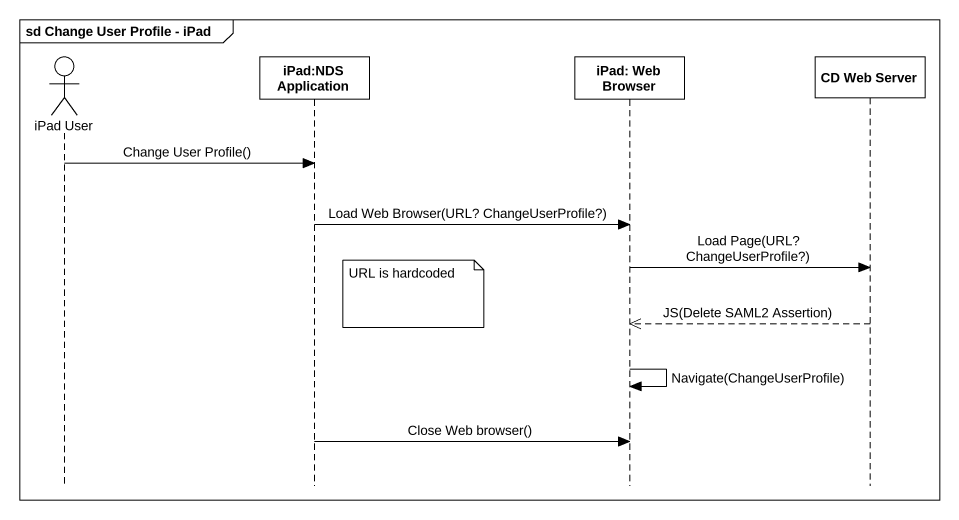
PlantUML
@startuml
mainframe sd Change User Profile - iPad
hide footbox
actor "iPad User" as iPad_User
participant "iPad:NDS Application" as iPad_NDS_Application
participant "iPad: Web Browser" as iPad_Web_Browser
participant "CD Web Server" as CD_Web_Server

iPad_User -> iPad_NDS_Application : Change User Profile()
iPad_NDS_Application -> iPad_Web_Browser : Load Web Browser(URL? ChangeUserProfile?)
iPad_Web_Browser -> CD_Web_Server : Load Page(URL? ChangeUserProfile?)
note right of iPad_NDS_Application : URL is hardcoded
CD_Web_Server -->> iPad_Web_Browser : JS(Delete SAML2 Assertion)
iPad_Web_Browser -> iPad_Web_Browser : Navigate(ChangeUserProfile)
iPad_NDS_Application -> iPad_Web_Browser : Close Web browser()
@enduml
